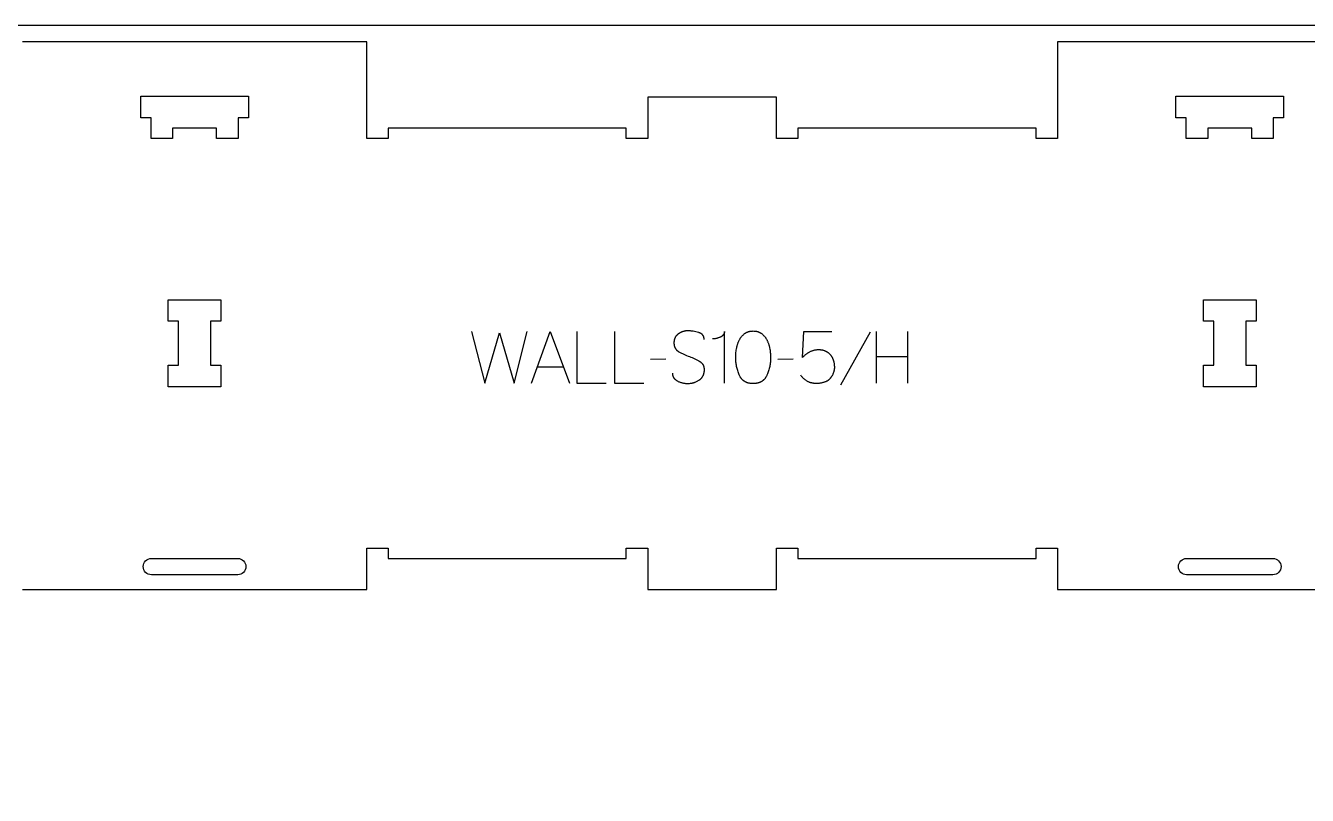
# Model space of a CAD drawing. Extents: x -7518 to -4335, y -10461 to -4867.
# Drawn here: x -5710 to -4967, y -7338 to -6891 of the extents above; entities that cross this region are included whole.
import ezdxf

# ---------------------------------------------------------------- set-up
doc = ezdxf.new("R2010")
doc.units = 0
for name, color, linetype in [('0_SHEET_SPRUCEPLY_2440X122', 1, 'CONTINUOUS'), ('1_ANYTOOL_1MMDEEP_LABELS_S', 2, 'CONTINUOUS'), ('3_ANYTOOL_CUTTHROUGH_INSID', 4, 'CONTINUOUS'), ('4_ANYTOOL_CUTTHROUGH_OUTSI', 5, 'CONTINUOUS')]:
    doc.layers.add(name, color=color, linetype=linetype)

msp = doc.modelspace()

# ---------------------------------------------------------------- linework, layer by layer
at = {"layer": '0_SHEET_SPRUCEPLY_2440X122'}
msp.add_lwpolyline([(-7146.3, -6891.21), (-7146.3, -8111.21), (-4706.3, -8111.21), (-4706.3, -6891.21)], close=True, dxfattribs=at)
at = {"layer": '1_ANYTOOL_1MMDEEP_LABELS_S'}
for points in [[(-5451.64, -7068.54), (-5443.92, -7098.54), (-5435.48, -7069.44), (-5426.99, -7098.54), (-5419.49, -7068.54)], [(-5416.92, -7098.54), (-5406.04, -7068.54), (-5394.98, -7098.54)], [(-5390.69, -7068.54), (-5390.69, -7098.54), (-5373.59, -7098.54)], [(-5368.88, -7068.54), (-5368.88, -7098.54), (-5351.78, -7098.54)], [(-5316.89, -7073.13), (-5316.9, -7072.94), (-5316.9, -7072.85), (-5316.91, -7072.75), (-5316.91, -7072.66), (-5316.92, -7072.57), (-5316.93, -7072.49), (-5316.94, -7072.4), (-5316.96, -7072.31), (-5316.97, -7072.23), (-5316.99, -7072.14), (-5317.01, -7072.06), (-5317.03, -7071.98), (-5317.05, -7071.9), (-5317.07, -7071.82), (-5317.1, -7071.74), (-5317.12, -7071.66), (-5317.15, -7071.58), (-5317.18, -7071.5), (-5317.21, -7071.43), (-5317.25, -7071.36), (-5317.28, -7071.28), (-5317.32, -7071.21), (-5317.35, -7071.14), (-5317.39, -7071.07), (-5317.43, -7071), (-5317.48, -7070.93), (-5317.52, -7070.87), (-5317.57, -7070.8), (-5317.61, -7070.74), (-5317.66, -7070.67), (-5317.71, -7070.61), (-5317.77, -7070.55), (-5317.82, -7070.49), (-5317.87, -7070.43), (-5317.93, -7070.37), (-5317.99, -7070.31), (-5318.05, -7070.25), (-5318.11, -7070.2), (-5318.17, -7070.14), (-5318.24, -7070.09), (-5318.31, -7070.04), (-5318.37, -7069.99), (-5318.44, -7069.94), (-5318.51, -7069.89), (-5318.59, -7069.84), (-5318.66, -7069.79), (-5318.74, -7069.74), (-5318.82, -7069.7), (-5318.89, -7069.65), (-5318.98, -7069.61), (-5319.06, -7069.57), (-5319.23, -7069.49), (-5319.4, -7069.41), (-5319.59, -7069.34), (-5319.77, -7069.27), (-5319.97, -7069.2), (-5320.17, -7069.14), (-5320.98, -7068.92), (-5321.78, -7068.73), (-5322.57, -7068.57), (-5323.34, -7068.43), (-5323.72, -7068.38), (-5324.09, -7068.33), (-5324.47, -7068.29), (-5324.84, -7068.26), (-5325.2, -7068.23), (-5325.56, -7068.21), (-5325.92, -7068.2), (-5326.28, -7068.2), (-5326.47, -7068.2), (-5326.67, -7068.2), (-5326.86, -7068.21), (-5327.05, -7068.23), (-5327.24, -7068.24), (-5327.43, -7068.26), (-5327.62, -7068.28), (-5327.8, -7068.31), (-5327.99, -7068.34), (-5328.17, -7068.38), (-5328.35, -7068.41), (-5328.54, -7068.45), (-5328.71, -7068.5), (-5328.89, -7068.55), (-5329.07, -7068.6), (-5329.25, -7068.65), (-5329.42, -7068.71), (-5329.6, -7068.77), (-5329.77, -7068.84), (-5329.94, -7068.91), (-5330.11, -7068.98), (-5330.28, -7069.06), (-5330.44, -7069.14), (-5330.61, -7069.22), (-5330.78, -7069.31), (-5330.94, -7069.4), (-5331.1, -7069.49), (-5331.26, -7069.59), (-5331.42, -7069.69), (-5331.58, -7069.8), (-5331.74, -7069.91), (-5331.89, -7070.02), (-5332.05, -7070.13), (-5332.19, -7070.25), (-5332.34, -7070.37), (-5332.48, -7070.5), (-5332.61, -7070.63), (-5332.74, -7070.76), (-5332.86, -7070.89), (-5332.98, -7071.03), (-5333.09, -7071.17), (-5333.2, -7071.31), (-5333.31, -7071.46), (-5333.41, -7071.61), (-5333.5, -7071.76), (-5333.59, -7071.91), (-5333.68, -7072.07), (-5333.76, -7072.23), (-5333.83, -7072.4), (-5333.9, -7072.56), (-5333.97, -7072.73), (-5334.03, -7072.91), (-5334.09, -7073.08), (-5334.14, -7073.26), (-5334.18, -7073.45), (-5334.22, -7073.63), (-5334.26, -7073.82), (-5334.29, -7074.01), (-5334.32, -7074.21), (-5334.34, -7074.4), (-5334.36, -7074.61), (-5334.37, -7074.81), (-5334.38, -7075.02), (-5334.38, -7075.23), (-5334.38, -7075.44), (-5334.37, -7075.65), (-5334.35, -7075.86), (-5334.33, -7076.06), (-5334.31, -7076.27), (-5334.28, -7076.46), (-5334.24, -7076.65), (-5334.2, -7076.84), (-5334.16, -7077.03), (-5334.1, -7077.21), (-5334.04, -7077.39), (-5333.98, -7077.56), (-5333.95, -7077.65), (-5333.91, -7077.74), (-5333.88, -7077.82), (-5333.84, -7077.9), (-5333.8, -7077.99), (-5333.76, -7078.07), (-5333.72, -7078.15), (-5333.67, -7078.23), (-5333.63, -7078.3), (-5333.58, -7078.38), (-5333.53, -7078.46), (-5333.48, -7078.54), (-5333.43, -7078.61), (-5333.38, -7078.68), (-5333.33, -7078.76), (-5333.27, -7078.83), (-5333.22, -7078.9), (-5333.16, -7078.97), (-5333.1, -7079.04), (-5333.04, -7079.11), (-5332.98, -7079.18), (-5332.92, -7079.24), (-5332.85, -7079.31), (-5332.79, -7079.37), (-5332.65, -7079.5), (-5332.51, -7079.62), (-5332.37, -7079.74), (-5332.21, -7079.86), (-5332.06, -7079.97), (-5331.89, -7080.08), (-5331.72, -7080.18), (-5331.55, -7080.28), (-5330.84, -7080.67), (-5330.1, -7081.05), (-5329.36, -7081.42), (-5328.59, -7081.78), (-5327.81, -7082.12), (-5327.02, -7082.46), (-5326.21, -7082.78), (-5325.38, -7083.09), (-5324.55, -7083.4), (-5323.75, -7083.73), (-5322.96, -7084.08), (-5322.2, -7084.44), (-5321.45, -7084.81), (-5320.73, -7085.2), (-5320.02, -7085.61), (-5319.34, -7086.03), (-5319.17, -7086.14), (-5319.01, -7086.25), (-5318.86, -7086.37), (-5318.78, -7086.43), (-5318.71, -7086.49), (-5318.64, -7086.55), (-5318.57, -7086.61), (-5318.5, -7086.68), (-5318.43, -7086.74), (-5318.36, -7086.81), (-5318.3, -7086.87), (-5318.24, -7086.94), (-5318.17, -7087.01), (-5318.11, -7087.08), (-5318.05, -7087.15), (-5318, -7087.22), (-5317.94, -7087.29), (-5317.89, -7087.37), (-5317.83, -7087.44), (-5317.78, -7087.52), (-5317.73, -7087.6), (-5317.68, -7087.67), (-5317.64, -7087.75), (-5317.59, -7087.83), (-5317.55, -7087.91), (-5317.51, -7087.99), (-5317.46, -7088.08), (-5317.42, -7088.16), (-5317.39, -7088.24), (-5317.35, -7088.33), (-5317.31, -7088.42), (-5317.28, -7088.5), (-5317.25, -7088.59), (-5317.22, -7088.68), (-5317.19, -7088.77), (-5317.16, -7088.86), (-5317.13, -7088.96), (-5317.08, -7089.14), (-5317.04, -7089.34), (-5317, -7089.53), (-5316.97, -7089.73), (-5316.95, -7089.93), (-5316.93, -7090.14), (-5316.92, -7090.35), (-5316.91, -7090.57), (-5316.91, -7090.79), (-5316.91, -7091.01), (-5316.92, -7091.24), (-5316.94, -7091.47), (-5316.96, -7091.7), (-5316.98, -7091.93), (-5317.02, -7092.15), (-5317.05, -7092.37), (-5317.09, -7092.59), (-5317.14, -7092.8), (-5317.19, -7093.01), (-5317.25, -7093.21), (-5317.31, -7093.42), (-5317.37, -7093.61), (-5317.45, -7093.81), (-5317.52, -7094), (-5317.6, -7094.18), (-5317.69, -7094.37), (-5317.78, -7094.55), (-5317.88, -7094.72), (-5317.98, -7094.89), (-5318.09, -7095.06), (-5318.2, -7095.22), (-5318.32, -7095.38), (-5318.44, -7095.54), (-5318.56, -7095.69), (-5318.7, -7095.84), (-5318.83, -7095.99), (-5318.97, -7096.13), (-5319.12, -7096.27), (-5319.27, -7096.4), (-5319.43, -7096.53), (-5319.59, -7096.66), (-5319.76, -7096.78), (-5319.93, -7096.9), (-5320.11, -7097.02), (-5320.47, -7097.24), (-5320.83, -7097.45), (-5321.2, -7097.64), (-5321.57, -7097.82), (-5321.95, -7097.98), (-5322.32, -7098.14), (-5322.51, -7098.21), (-5322.71, -7098.27), (-5322.9, -7098.34), (-5323.09, -7098.4), (-5323.29, -7098.45), (-5323.48, -7098.51), (-5323.68, -7098.56), (-5323.87, -7098.6), (-5324.07, -7098.64), (-5324.27, -7098.68), (-5324.47, -7098.72), (-5324.67, -7098.75), (-5324.87, -7098.78), (-5325.07, -7098.8), (-5325.48, -7098.85), (-5325.89, -7098.87), (-5326.3, -7098.88), (-5326.71, -7098.88), (-5327.12, -7098.87), (-5327.53, -7098.84), (-5327.93, -7098.8), (-5328.32, -7098.75), (-5328.71, -7098.69), (-5329.1, -7098.61), (-5329.48, -7098.52), (-5329.85, -7098.42), (-5330.23, -7098.3), (-5330.59, -7098.17), (-5330.96, -7098.03), (-5331.32, -7097.88), (-5331.67, -7097.71), (-5332.02, -7097.53), (-5332.36, -7097.34), (-5332.53, -7097.24), (-5332.7, -7097.14), (-5332.85, -7097.03), (-5333.01, -7096.92), (-5333.15, -7096.81), (-5333.3, -7096.69), (-5333.43, -7096.58), (-5333.56, -7096.45), (-5333.69, -7096.33), (-5333.81, -7096.2), (-5333.93, -7096.07), (-5334.04, -7095.94), (-5334.09, -7095.87), (-5334.14, -7095.8), (-5334.19, -7095.74), (-5334.24, -7095.67), (-5334.29, -7095.6), (-5334.33, -7095.52), (-5334.38, -7095.45), (-5334.42, -7095.38), (-5334.46, -7095.31), (-5334.5, -7095.23), (-5334.54, -7095.16), (-5334.58, -7095.08), (-5334.62, -7095.01), (-5334.65, -7094.93), (-5334.69, -7094.85), (-5334.72, -7094.77), (-5334.75, -7094.69), (-5334.78, -7094.61), (-5334.81, -7094.53), (-5334.84, -7094.45), (-5334.89, -7094.29), (-5334.94, -7094.12), (-5334.98, -7093.95), (-5335.01, -7093.77), (-5335.04, -7093.6), (-5335.06, -7093.42), (-5335.08, -7093.23), (-5335.1, -7093.05), (-5335.1, -7092.86), (-5335.11, -7092.67)], [(-5305.02, -7098.54), (-5305.02, -7068.5), (-5305.04, -7068.65), (-5305.07, -7068.8), (-5305.1, -7068.94), (-5305.13, -7069.09), (-5305.16, -7069.23), (-5305.21, -7069.36), (-5305.25, -7069.5), (-5305.3, -7069.63), (-5305.35, -7069.75), (-5305.41, -7069.88), (-5305.44, -7069.94), (-5305.47, -7070), (-5305.5, -7070.06), (-5305.53, -7070.12), (-5305.56, -7070.18), (-5305.6, -7070.24), (-5305.63, -7070.3), (-5305.67, -7070.35), (-5305.71, -7070.41), (-5305.75, -7070.46), (-5305.79, -7070.52), (-5305.83, -7070.57), (-5305.87, -7070.62), (-5305.91, -7070.68), (-5305.95, -7070.73), (-5306, -7070.78), (-5306.04, -7070.83), (-5306.09, -7070.88), (-5306.14, -7070.93), (-5306.18, -7070.97), (-5306.23, -7071.02), (-5306.28, -7071.07), (-5306.39, -7071.16), (-5306.49, -7071.25), (-5306.6, -7071.33), (-5306.72, -7071.41), (-5306.84, -7071.49), (-5306.96, -7071.57), (-5307.09, -7071.64), (-5307.22, -7071.71), (-5307.35, -7071.78), (-5307.49, -7071.84), (-5307.64, -7071.9), (-5307.92, -7072.02), (-5308.21, -7072.13), (-5308.5, -7072.23), (-5308.78, -7072.33), (-5309.06, -7072.41), (-5309.34, -7072.49), (-5309.61, -7072.56), (-5309.89, -7072.63), (-5310.16, -7072.68), (-5310.43, -7072.73), (-5310.7, -7072.78), (-5310.96, -7072.81), (-5311.23, -7072.84), (-5311.49, -7072.85), (-5311.75, -7072.87), (-5312.01, -7072.87)], [(-5261.01, -7093.78), (-5260.8, -7094.08), (-5260.59, -7094.36), (-5260.37, -7094.63), (-5260.15, -7094.9), (-5259.92, -7095.15), (-5259.69, -7095.4), (-5259.45, -7095.64), (-5259.21, -7095.86), (-5258.96, -7096.08), (-5258.71, -7096.29), (-5258.46, -7096.49), (-5258.2, -7096.68), (-5257.94, -7096.86), (-5257.67, -7097.04), (-5257.4, -7097.2), (-5257.12, -7097.35), (-5256.84, -7097.5), (-5256.55, -7097.63), (-5256.26, -7097.76), (-5255.96, -7097.87), (-5255.66, -7097.98), (-5255.36, -7098.08), (-5255.05, -7098.16), (-5254.73, -7098.24), (-5254.41, -7098.31), (-5254.09, -7098.37), (-5253.76, -7098.42), (-5253.43, -7098.47), (-5253.09, -7098.5), (-5252.75, -7098.52), (-5252.4, -7098.54), (-5252.05, -7098.54), (-5251.64, -7098.54), (-5251.23, -7098.52), (-5250.83, -7098.5), (-5250.43, -7098.48), (-5250.04, -7098.44), (-5249.66, -7098.39), (-5249.29, -7098.34), (-5248.92, -7098.28), (-5248.55, -7098.21), (-5248.2, -7098.13), (-5247.85, -7098.04), (-5247.51, -7097.95), (-5247.17, -7097.85), (-5246.84, -7097.74), (-5246.52, -7097.62), (-5246.2, -7097.49), (-5246.04, -7097.42), (-5245.89, -7097.35), (-5245.74, -7097.27), (-5245.59, -7097.19), (-5245.44, -7097.11), (-5245.29, -7097.02), (-5245.15, -7096.93), (-5245.01, -7096.83), (-5244.87, -7096.73), (-5244.73, -7096.62), (-5244.59, -7096.51), (-5244.46, -7096.4), (-5244.32, -7096.28), (-5244.19, -7096.16), (-5244.06, -7096.03), (-5243.93, -7095.9), (-5243.81, -7095.76), (-5243.69, -7095.62), (-5243.56, -7095.48), (-5243.44, -7095.33), (-5243.33, -7095.18), (-5243.21, -7095.02), (-5243.09, -7094.86), (-5242.98, -7094.7), (-5242.87, -7094.53), (-5242.76, -7094.36), (-5242.66, -7094.18), (-5242.55, -7094), (-5242.35, -7093.62), (-5242.15, -7093.23), (-5242.04, -7092.98), (-5241.93, -7092.73), (-5241.83, -7092.49), (-5241.74, -7092.25), (-5241.65, -7092), (-5241.58, -7091.76), (-5241.51, -7091.52), (-5241.44, -7091.28), (-5241.39, -7091.04), (-5241.34, -7090.8), (-5241.3, -7090.56), (-5241.27, -7090.32), (-5241.24, -7090.08), (-5241.22, -7089.84), (-5241.21, -7089.61), (-5241.21, -7089.37), (-5241.21, -7089.1), (-5241.22, -7088.84), (-5241.23, -7088.58), (-5241.25, -7088.32), (-5241.27, -7088.06), (-5241.29, -7087.81), (-5241.32, -7087.56), (-5241.36, -7087.31), (-5241.4, -7087.07), (-5241.44, -7086.82), (-5241.49, -7086.58), (-5241.55, -7086.35), (-5241.6, -7086.11), (-5241.67, -7085.88), (-5241.73, -7085.65), (-5241.81, -7085.43), (-5241.88, -7085.2), (-5241.97, -7084.98), (-5242.05, -7084.76), (-5242.15, -7084.55), (-5242.24, -7084.33), (-5242.34, -7084.12), (-5242.45, -7083.92), (-5242.56, -7083.71), (-5242.67, -7083.51), (-5242.79, -7083.31), (-5242.92, -7083.11), (-5243.05, -7082.92), (-5243.18, -7082.73), (-5243.32, -7082.54), (-5243.46, -7082.35), (-5243.61, -7082.17), (-5243.76, -7081.99), (-5243.92, -7081.82), (-5244.08, -7081.65), (-5244.24, -7081.49), (-5244.41, -7081.33), (-5244.58, -7081.18), (-5244.76, -7081.03), (-5244.94, -7080.89), (-5245.13, -7080.76), (-5245.32, -7080.63), (-5245.51, -7080.51), (-5245.71, -7080.39), (-5245.91, -7080.28), (-5246.12, -7080.18), (-5246.33, -7080.08), (-5246.54, -7079.98), (-5246.76, -7079.9), (-5246.99, -7079.81), (-5247.21, -7079.74), (-5247.44, -7079.66), (-5247.68, -7079.6), (-5247.92, -7079.54), (-5248.16, -7079.49), (-5248.41, -7079.44), (-5248.67, -7079.39), (-5248.92, -7079.36), (-5249.18, -7079.33), (-5249.45, -7079.3), (-5249.72, -7079.28), (-5249.99, -7079.27), (-5250.27, -7079.26), (-5250.55, -7079.25), (-5250.9, -7079.26), (-5251.25, -7079.27), (-5251.59, -7079.29), (-5251.92, -7079.33), (-5252.26, -7079.37), (-5252.58, -7079.41), (-5252.9, -7079.47), (-5253.22, -7079.54), (-5253.53, -7079.61), (-5253.84, -7079.7), (-5254.14, -7079.79), (-5254.43, -7079.89), (-5254.72, -7080), (-5255.01, -7080.12), (-5255.29, -7080.25), (-5255.56, -7080.39), (-5255.84, -7080.54), (-5256.11, -7080.69), (-5256.38, -7080.85), (-5256.65, -7081.02), (-5256.92, -7081.19), (-5257.19, -7081.37), (-5257.45, -7081.56), (-5257.72, -7081.76), (-5257.98, -7081.96), (-5258.25, -7082.17), (-5258.51, -7082.39), (-5258.77, -7082.61), (-5259.29, -7083.08), (-5259.81, -7083.58), (-5259.08, -7068.54), (-5242.88, -7068.54)], [(-5220.64, -7069.01), (-5237.82, -7099.78)], [(-5217.16, -7068.54), (-5217.16, -7098.54)], [(-5198.86, -7098.54), (-5198.86, -7068.54)], [(-5339.14, -7084.65), (-5347.92, -7084.74)], [(-5265.29, -7084.65), (-5274.08, -7084.74)], [(-5198.86, -7083.24), (-5217.16, -7083.24)], [(-5413.45, -7088.98), (-5398.54, -7088.98)]]:
    msp.add_lwpolyline(points, dxfattribs=at)
msp.add_lwpolyline([(-5288.52, -7068.28), (-5288.15, -7068.29), (-5287.79, -7068.31), (-5287.61, -7068.32), (-5287.43, -7068.34), (-5287.26, -7068.36), (-5287.09, -7068.38), (-5286.92, -7068.4), (-5286.75, -7068.43), (-5286.58, -7068.46), (-5286.42, -7068.5), (-5286.25, -7068.53), (-5286.09, -7068.57), (-5285.94, -7068.62), (-5285.78, -7068.66), (-5285.62, -7068.71), (-5285.47, -7068.76), (-5285.32, -7068.82), (-5285.17, -7068.88), (-5285.03, -7068.94), (-5284.88, -7069), (-5284.74, -7069.07), (-5284.6, -7069.14), (-5284.46, -7069.21), (-5284.33, -7069.29), (-5284.19, -7069.37), (-5284.06, -7069.45), (-5283.93, -7069.53), (-5283.8, -7069.62), (-5283.67, -7069.71), (-5283.55, -7069.8), (-5283.31, -7070), (-5283.07, -7070.2), (-5282.84, -7070.4), (-5282.62, -7070.62), (-5282.4, -7070.84), (-5282.19, -7071.06), (-5281.98, -7071.29), (-5281.78, -7071.53), (-5281.59, -7071.77), (-5281.4, -7072.02), (-5281.22, -7072.28), (-5281.05, -7072.55), (-5280.88, -7072.81), (-5280.72, -7073.09), (-5280.57, -7073.37), (-5280.42, -7073.66), (-5280.28, -7073.96), (-5280.14, -7074.25), (-5280.01, -7074.55), (-5279.89, -7074.86), (-5279.77, -7075.16), (-5279.65, -7075.47), (-5279.54, -7075.78), (-5279.44, -7076.1), (-5279.34, -7076.42), (-5279.25, -7076.74), (-5279.17, -7077.07), (-5279.08, -7077.39), (-5279.01, -7077.73), (-5278.94, -7078.06), (-5278.81, -7078.74), (-5278.71, -7079.42), (-5278.62, -7080.09), (-5278.54, -7080.76), (-5278.48, -7081.41), (-5278.43, -7082.05), (-5278.39, -7082.69), (-5278.37, -7083.31), (-5278.36, -7083.93), (-5278.37, -7084.54), (-5278.4, -7085.16), (-5278.44, -7085.78), (-5278.5, -7086.39), (-5278.57, -7087.01), (-5278.66, -7087.63), (-5278.77, -7088.25), (-5278.9, -7088.87), (-5279.04, -7089.48), (-5279.19, -7090.1), (-5279.37, -7090.72), (-5279.56, -7091.34), (-5279.77, -7091.96), (-5279.99, -7092.58), (-5280.23, -7093.21), (-5280.49, -7093.83), (-5280.62, -7094.13), (-5280.77, -7094.43), (-5280.92, -7094.71), (-5281, -7094.85), (-5281.08, -7094.99), (-5281.16, -7095.13), (-5281.24, -7095.26), (-5281.33, -7095.39), (-5281.42, -7095.52), (-5281.5, -7095.64), (-5281.6, -7095.76), (-5281.69, -7095.88), (-5281.78, -7096), (-5281.88, -7096.12), (-5281.98, -7096.23), (-5282.08, -7096.34), (-5282.18, -7096.45), (-5282.29, -7096.55), (-5282.39, -7096.66), (-5282.5, -7096.76), (-5282.61, -7096.86), (-5282.72, -7096.95), (-5282.84, -7097.05), (-5282.95, -7097.14), (-5283.07, -7097.22), (-5283.19, -7097.31), (-5283.31, -7097.39), (-5283.43, -7097.48), (-5283.56, -7097.55), (-5283.68, -7097.63), (-5283.81, -7097.71), (-5283.94, -7097.78), (-5284.07, -7097.85), (-5284.21, -7097.91), (-5284.34, -7097.98), (-5284.48, -7098.04), (-5284.62, -7098.1), (-5284.76, -7098.16), (-5284.9, -7098.21), (-5285.05, -7098.26), (-5285.2, -7098.31), (-5285.34, -7098.36), (-5285.5, -7098.4), (-5285.65, -7098.45), (-5285.8, -7098.49), (-5286.12, -7098.56), (-5286.44, -7098.62), (-5286.77, -7098.68), (-5287.1, -7098.72), (-5287.45, -7098.75), (-5287.8, -7098.78), (-5288.16, -7098.79), (-5288.52, -7098.8), (-5288.89, -7098.79), (-5289.24, -7098.78), (-5289.59, -7098.75), (-5289.93, -7098.72), (-5290.26, -7098.68), (-5290.59, -7098.62), (-5290.91, -7098.56), (-5291.07, -7098.52), (-5291.22, -7098.48), (-5291.38, -7098.44), (-5291.53, -7098.4), (-5291.68, -7098.36), (-5291.82, -7098.31), (-5291.97, -7098.26), (-5292.11, -7098.21), (-5292.25, -7098.15), (-5292.4, -7098.09), (-5292.53, -7098.03), (-5292.67, -7097.97), (-5292.8, -7097.91), (-5292.94, -7097.84), (-5293.07, -7097.77), (-5293.2, -7097.7), (-5293.33, -7097.62), (-5293.45, -7097.54), (-5293.57, -7097.46), (-5293.7, -7097.38), (-5293.82, -7097.3), (-5293.93, -7097.21), (-5294.05, -7097.12), (-5294.16, -7097.03), (-5294.28, -7096.94), (-5294.39, -7096.84), (-5294.5, -7096.74), (-5294.6, -7096.64), (-5294.71, -7096.53), (-5294.81, -7096.43), (-5294.91, -7096.32), (-5295.01, -7096.21), (-5295.11, -7096.09), (-5295.21, -7095.98), (-5295.3, -7095.86), (-5295.39, -7095.74), (-5295.48, -7095.61), (-5295.57, -7095.49), (-5295.66, -7095.36), (-5295.75, -7095.23), (-5295.83, -7095.09), (-5295.91, -7094.96), (-5295.99, -7094.82), (-5296.07, -7094.68), (-5296.22, -7094.39), (-5296.36, -7094.09), (-5296.49, -7093.78), (-5296.75, -7093.16), (-5296.99, -7092.53), (-5297.21, -7091.91), (-5297.41, -7091.28), (-5297.6, -7090.66), (-5297.77, -7090.04), (-5297.93, -7089.42), (-5298.07, -7088.8), (-5298.19, -7088.18), (-5298.3, -7087.57), (-5298.39, -7086.95), (-5298.46, -7086.33), (-5298.52, -7085.72), (-5298.56, -7085.11), (-5298.59, -7084.49), (-5298.59, -7083.88), (-5298.59, -7083.27), (-5298.57, -7082.64), (-5298.53, -7082.01), (-5298.48, -7081.37), (-5298.42, -7080.71), (-5298.34, -7080.05), (-5298.25, -7079.38), (-5298.14, -7078.7), (-5298.08, -7078.36), (-5298.02, -7078.02), (-5297.95, -7077.68), (-5297.87, -7077.35), (-5297.79, -7077.03), (-5297.71, -7076.7), (-5297.61, -7076.38), (-5297.52, -7076.06), (-5297.41, -7075.75), (-5297.3, -7075.44), (-5297.19, -7075.13), (-5297.07, -7074.82), (-5296.95, -7074.52), (-5296.81, -7074.23), (-5296.68, -7073.93), (-5296.54, -7073.64), (-5296.39, -7073.35), (-5296.23, -7073.07), (-5296.07, -7072.8), (-5295.91, -7072.53), (-5295.74, -7072.27), (-5295.56, -7072.02), (-5295.37, -7071.77), (-5295.18, -7071.52), (-5294.98, -7071.29), (-5294.78, -7071.06), (-5294.57, -7070.83), (-5294.35, -7070.62), (-5294.13, -7070.4), (-5293.9, -7070.2), (-5293.67, -7070), (-5293.43, -7069.8), (-5293.31, -7069.71), (-5293.18, -7069.62), (-5293.05, -7069.53), (-5292.93, -7069.45), (-5292.8, -7069.37), (-5292.66, -7069.29), (-5292.53, -7069.21), (-5292.39, -7069.14), (-5292.25, -7069.07), (-5292.11, -7069), (-5291.97, -7068.94), (-5291.82, -7068.88), (-5291.68, -7068.82), (-5291.53, -7068.76), (-5291.38, -7068.71), (-5291.23, -7068.66), (-5291.07, -7068.62), (-5290.92, -7068.57), (-5290.76, -7068.53), (-5290.6, -7068.5), (-5290.44, -7068.46), (-5290.27, -7068.43), (-5290.11, -7068.4), (-5289.94, -7068.38), (-5289.77, -7068.36), (-5289.6, -7068.34), (-5289.42, -7068.32), (-5289.25, -7068.31), (-5288.89, -7068.29)], close=True, dxfattribs=at)
at = {"layer": '3_ANYTOOL_CUTTHROUGH_INSID', "color": 4}
for points in [[(-5624.99, -6950.67), (-5624.99, -6956.67), (-5637.49, -6956.67), (-5637.49, -6944.67), (-5643.49, -6944.67), (-5643.49, -6932.17), (-5580.99, -6932.17), (-5580.99, -6944.67), (-5586.99, -6944.67), (-5586.99, -6956.67), (-5599.49, -6956.67), (-5599.49, -6950.67)], [(-5024.99, -6950.67), (-5024.99, -6956.67), (-5037.49, -6956.67), (-5037.49, -6944.67), (-5043.49, -6944.67), (-5043.49, -6932.17), (-4980.99, -6932.17), (-4980.99, -6944.67), (-4986.99, -6944.67), (-4986.99, -6956.67), (-4999.49, -6956.67), (-4999.49, -6950.67)], [(-5602.99, -7062.63), (-5602.99, -7088.13), (-5596.99, -7088.13), (-5596.99, -7100.63), (-5627.49, -7100.63), (-5627.49, -7088.13), (-5621.49, -7088.13), (-5621.49, -7062.63), (-5627.49, -7062.63), (-5627.49, -7050.13), (-5596.99, -7050.13), (-5596.99, -7062.63)], [(-5002.99, -7062.63), (-5002.99, -7088.13), (-4996.99, -7088.13), (-4996.99, -7100.63), (-5027.49, -7100.63), (-5027.49, -7088.13), (-5021.49, -7088.13), (-5021.49, -7062.63), (-5027.49, -7062.63), (-5027.49, -7050.13), (-4996.99, -7050.13), (-4996.99, -7062.63)]]:
    msp.add_lwpolyline(points, close=True, dxfattribs=at)
for points in [[(-5587.24, -7209.67), (-5637.24, -7209.67, -1), (-5637.24, -7200.17), (-5587.24, -7200.17, -1)], [(-4987.24, -7209.67), (-5037.24, -7209.67, -1), (-5037.24, -7200.17), (-4987.24, -7200.17, -1)]]:
    msp.add_lwpolyline(points, format="xyb", close=True, dxfattribs=at)
at = {"layer": '4_ANYTOOL_CUTTHROUGH_OUTSI', "color": 5}
for points in [[(-4912.49, -6900.67), (-5111.99, -6900.67), (-5111.99, -6956.67), (-5124.49, -6956.67), (-5124.49, -6950.67), (-5162.24, -6950.67), (-5262.49, -6950.67), (-5262.49, -6956.67), (-5274.99, -6956.67), (-5274.99, -6932.67), (-5349.49, -6932.67), (-5349.49, -6956.67), (-5361.99, -6956.67), (-5361.99, -6950.67), (-5499.99, -6950.67), (-5499.99, -6956.67), (-5512.49, -6956.67), (-5512.49, -6900.67), (-5711.99, -6900.67)], [(-5711.99, -7218.17), (-5512.49, -7218.17), (-5512.49, -7194.17), (-5499.99, -7194.17), (-5499.99, -7200.17), (-5361.99, -7200.17), (-5361.99, -7194.17), (-5349.49, -7194.17), (-5349.49, -7218.17), (-5274.99, -7218.17), (-5274.99, -7194.17), (-5262.49, -7194.17), (-5262.49, -7200.17), (-5162.24, -7200.17), (-5124.49, -7200.17), (-5124.49, -7194.17), (-5111.99, -7194.17), (-5111.99, -7218.17), (-4912.49, -7218.17)]]:
    msp.add_lwpolyline(points, dxfattribs=at)

doc.saveas('drawing.dxf')
